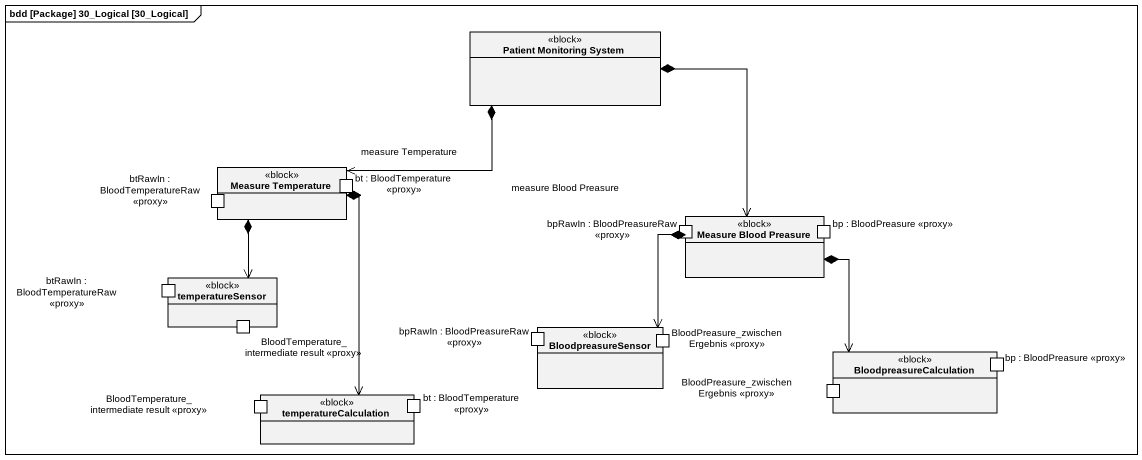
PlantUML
@startuml
mainframe bdd [Package] 30_Logical [30_Logical]
allowmixing
hide circle
hide empty members
class "Patient Monitoring System" as Patient_Monitoring_System <<block>>
rectangle "Measure Temperature" as Measure_Temperature <<block>> {
  port "btRawIn : BloodTemperatureRaw <<proxy>>" as btRawIn_BloodTemperatureRaw
  port "bt : BloodTemperature <<proxy>>" as bt_BloodTemperature_proxy
}
rectangle "Measure Blood Preasure" as Measure_Blood_Preasure <<block>> {
  port "bpRawIn : BloodPreasureRaw <<proxy>>" as bpRawIn_BloodPreasureRaw
  port "bp : BloodPreasure <<proxy>>" as bp_BloodPreasure_proxy
}
rectangle temperatureSensor <<block>> {
  port "btRawIn : BloodTemperatureRaw <<proxy>>" as btRawIn_BloodTemperatureRaw_2
  port "BloodTemperature_intermediate result <<proxy>>" as BloodTemperature
}
rectangle BloodpreasureSensor <<block>> {
  port "bpRawIn : BloodPreasureRaw <<proxy>>" as bpRawIn_BloodPreasureRaw_2
  port "BloodPreasure_zwischenErgebnis <<proxy>>" as BloodPreasure
}
rectangle BloodpreasureCalculation <<block>> {
  port "bp : BloodPreasure <<proxy>>" as bp_BloodPreasure_proxy_2
  port "BloodPreasure_zwischenErgebnis <<proxy>>" as BloodPreasure_2
}
rectangle temperatureCalculation <<block>> {
  port "BloodTemperature_intermediate result <<proxy>>" as BloodTemperature_2
  port "bt : BloodTemperature <<proxy>>" as bt_BloodTemperature_proxy_2
}
Patient_Monitoring_System *-left-> "measure Temperature" Measure_Temperature
Patient_Monitoring_System *--> "measure Blood Preasure" Measure_Blood_Preasure
Measure_Temperature *--> temperatureSensor
Measure_Temperature *--> temperatureCalculation
Measure_Blood_Preasure *--> BloodpreasureSensor
Measure_Blood_Preasure *--> BloodpreasureCalculation
@enduml
